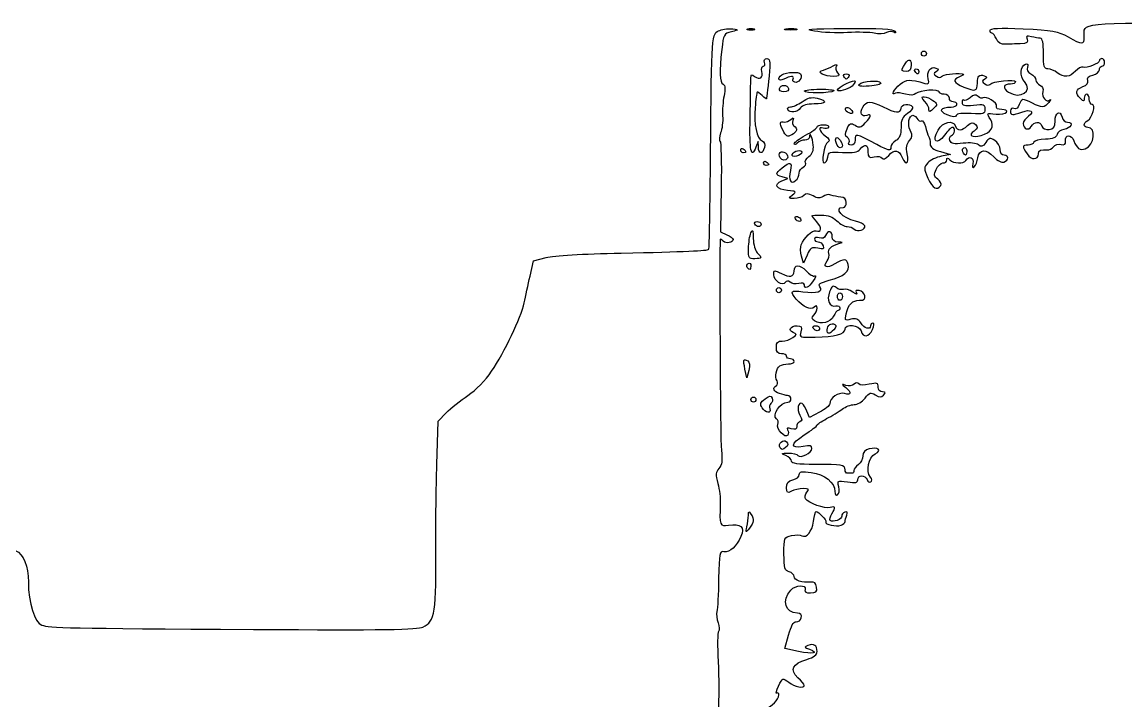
# Model space of a CAD drawing. Extents: x -171 to 832, y -60 to 309.
# Drawn here: x 117.94 to 154.92, y 209.66 to 232.41 of the extents above; entities that cross this region are included whole.
import ezdxf

# ---------------------------------------------------------------- set-up
doc = ezdxf.new("R2010")
doc.units = 0
doc.layers.add('Mobo_Pics_Outline', color=7, linetype='CONTINUOUS')

msp = doc.modelspace()

# ---------------------------------------------------------------- linework, layer by layer
at = {"layer": 'Mobo_Pics_Outline', "color": 1}
for points in [[(142.250049, 232.174417)], [(143.529721, 232.178244)], [(146.490922, 232.0329)], [(148.067915, 231.350771)], [(147.468671, 230.919805)], [(144.745801, 230.665552)], [(145.467989, 230.58358)], [(147.854806, 230.754066)], [(143.315592, 230.178673)], [(143.826511, 230.390243)], [(144.146809, 230.093419)], [(145.256978, 230.130307)], [(145.97945, 230.315263)], [(143.592639, 229.475415)], [(145.595854, 229.390171)], [(148.323631, 229.471758)], [(142.32943, 229.198377)], [(143.422872, 228.792036)], [(146.576075, 228.300646)], [(142.015629, 228.116551)], [(143.336903, 227.855797)], [(143.74402, 227.969051)], [(149.481499, 228.014836)], [(142.78282, 227.690333)], [(142.484468, 225.639459)], [(143.848363, 225.809946)], [(142.277352, 224.817353)], [(142.232377, 224.18443)], [(143.209037, 223.423129)], [(144.146718, 223.603572)], [(145.254881, 223.21002)], [(144.445068, 222.144477)], [(144.913907, 222.096845)], [(142.356603, 219.757659)], [(142.729858, 219.481896)], [(143.334873, 218.141319)], [(142.221243, 215.495485)]]:
    msp.add_lwpolyline(points, close=True, dxfattribs=at)
for points in [[(142.606942, 228.218077), (142.601556, 228.409875), (142.524454, 228.218077)], [(145.219263, 228.336829), (145.219377, 228.336829)], [(148.707003, 228.064294), (149.047977, 227.968191), (148.740018, 227.910353)], [(143.393579, 227.084412), (143.592514, 227.16519), (143.400722, 227.222107)], [(141.361767, 226.877904), (141.336539, 225.378763), (141.54823, 225.282314)], [(134.956239, 223.891959), (135.068292, 224.403419), (135.49451, 224.513718)], [(144.237322, 224.599205), (144.115064, 224.322184), (144.050973, 224.561844)], [(142.283809, 220.73453), (142.216203, 220.482229), (142.157951, 220.772885)], [(144.656753, 219.330894), (144.314569, 219.156308), (144.235794, 219.36349)], [(131.833655, 217.58261), (131.87694, 219.030418), (132.151334, 219.314186)], [(145.744798, 217.285671), (145.595611, 217.285671)], [(143.952457, 211.314675), (143.48922, 211.410843), (143.615616, 211.86492)]]:
    msp.add_lwpolyline(points, dxfattribs=at)
for points in [[(153.523417, 231.897949), (153.523417, 232.406023), (153.205237, 232.37376), (158.215901, 232.37376)], [(141.004417, 227.983647), (141.039397, 232.061014), (141.036392, 232.021133), (141.315959, 232.127419)], [(141.315959, 232.127419), (141.437424, 232.173596), (141.634939, 232.196689), (141.754901, 232.178738)], [(141.705578, 232.080673), (141.450942, 232.018376), (141.43538, 231.990174), (141.380391, 231.491206)], [(141.754901, 232.178738), (141.966281, 232.147106), (141.964778, 232.144084), (141.705578, 232.080673)], [(142.356603, 232.131421), (142.23939, 232.131421), (142.191428, 232.150782), (142.250049, 232.174417)], [(142.250049, 232.174417), (142.308641, 232.198058), (142.404537, 232.198058), (142.463157, 232.174417)], [(142.463157, 232.174417), (142.521749, 232.150776), (142.473929, 232.131421), (142.356603, 232.131421)], [(143.677888, 232.139452), (143.490348, 232.140398), (143.423677, 232.157849), (143.529721, 232.178244)], [(143.529698, 232.178244), (143.635742, 232.198625), (143.789182, 232.19786), (143.870672, 232.176523)], [(143.870672, 232.176523), (143.952168, 232.155179), (143.865286, 232.138505), (143.677888, 232.139452)], [(144.487689, 232.101431), (144.100179, 232.169085), (144.287847, 232.185013), (145.569515, 232.19325)], [(145.595854, 232.053845), (145.244225, 232.034995), (144.745551, 232.056411), (144.487689, 232.101431)], [(145.569515, 232.19325), (146.659326, 232.200252), (147.13825, 232.173975), (147.181, 232.104801)], [(146.490911, 232.032897), (146.350256, 232.063259), (145.947484, 232.072682), (145.595854, 232.053845)], [(146.897592, 232.051779), (146.814565, 232.011037), (146.631589, 232.002544), (146.490922, 232.0329)], [(147.14517, 232.066122), (147.09202, 232.098976), (146.98059, 232.092513), (146.897592, 232.051779)], [(147.181, 232.104801), (147.218275, 232.044466), (147.204527, 232.029501), (147.14517, 232.066122)], [(150.369409, 232.130911), (150.369409, 232.202407), (150.670624, 232.215631), (151.479672, 232.179648)], [(150.434436, 232.032796), (150.398663, 232.032796), (150.369409, 232.076948), (150.369409, 232.130911)], [(150.583623, 231.840998), (150.537334, 231.946487), (150.470209, 232.032796), (150.434436, 232.032796)], [(151.479672, 232.179648), (152.461216, 232.135994), (152.635411, 232.104853), (152.982173, 231.911045)], [(151.753357, 231.916374), (151.599776, 231.957525), (151.571146, 231.939845), (151.613297, 231.829966)], [(152.052979, 231.86348), (151.994387, 231.864119), (151.859543, 231.887914), (151.753357, 231.916374)], [(152.982173, 231.911045), (153.466534, 231.640331), (153.523417, 231.638953), (153.523417, 231.897949)], [(150.880876, 231.660372), (150.735146, 231.652718), (150.641178, 231.709836), (150.583623, 231.840998)], [(151.380147, 231.681688), (151.22274, 231.676104), (150.998085, 231.666523), (150.880876, 231.660372)], [(151.613297, 231.829966), (151.655306, 231.720514), (151.606777, 231.689722), (151.380147, 231.681688)], [(152.159533, 231.350855), (152.159533, 231.702574), (152.126254, 231.862679), (152.052979, 231.86348)], [(141.380391, 231.491206), (141.29674, 230.732283), (141.309638, 230.395388), (141.425008, 230.324077)], [(142.813644, 231.05242), (142.78371, 231.130392), (142.813644, 231.180285), (142.890066, 231.180285)], [(142.890066, 231.180285), (142.988031, 231.180285), (143.007591, 231.091467), (142.979301, 230.775378)], [(147.468671, 230.919805), (147.610998, 231.185732), (147.726935, 231.209257), (147.726935, 230.972206)], [(148.067915, 231.350771), (148.067915, 231.397656), (148.106268, 231.436015), (148.153153, 231.436015)], [(148.153153, 231.265528), (148.106268, 231.265528), (148.067915, 231.303886), (148.067915, 231.350771)], [(148.153153, 231.436015), (148.200038, 231.436015), (148.238391, 231.397656), (148.238391, 231.350771)], [(148.238391, 231.350771), (148.238391, 231.303886), (148.200038, 231.265528), (148.153153, 231.265528)], [(152.308721, 230.836683), (152.183514, 230.838958), (152.159533, 230.921612), (152.159533, 231.350855)], [(154.120147, 231.180367), (154.073262, 231.180367), (154.034597, 231.151598), (154.034229, 231.116434)], [(154.205385, 231.052501), (154.205385, 231.122826), (154.167032, 231.180367), (154.120147, 231.180367)], [(142.722255, 230.754152), (142.697877, 230.847874), (142.71942, 230.924554), (142.770189, 230.924554)], [(142.770189, 230.924554), (142.821071, 230.924554), (142.84063, 230.982095), (142.813644, 231.05242)], [(144.745807, 230.665543), (144.640896, 230.731882), (144.647898, 230.753658), (144.78844, 230.798326)], [(144.78844, 230.798326), (144.880906, 230.827713), (145.027684, 230.890149), (145.114631, 230.937071)], [(145.114631, 230.937071), (145.227733, 230.998095), (145.255966, 230.995261), (145.213843, 230.927121)], [(145.213843, 230.927121), (145.181472, 230.874723), (145.201371, 230.775992), (145.257979, 230.70772)], [(147.553455, 230.754066), (147.408038, 230.754066), (147.394318, 230.780882), (147.468671, 230.919805)], [(147.726935, 230.972206), (147.726935, 230.809639), (147.682743, 230.754066), (147.553455, 230.754066)], [(147.854806, 230.754066), (147.825836, 230.800951), (147.842617, 230.83931), (147.892394, 230.83931)], [(147.892394, 230.83931), (147.942028, 230.83931), (147.982677, 230.800951), (147.982677, 230.754066)], [(148.297011, 230.505557), (148.235329, 230.741374), (148.370825, 230.933836), (148.550088, 230.865053)], [(148.550088, 230.865053), (148.654828, 230.824857), (148.657635, 230.801939), (148.565112, 230.742253)], [(151.523697, 230.409315), (151.35804, 230.592377), (151.376437, 230.934593), (151.555105, 230.993518)], [(151.555105, 230.993518), (151.637281, 231.020617), (151.658484, 230.989464), (151.622229, 230.89494)], [(151.622229, 230.89494), (151.588497, 230.807055), (151.630166, 230.724144), (151.736494, 230.667202)], [(152.623363, 230.708818), (152.532343, 230.777651), (152.390752, 230.835192), (152.308721, 230.836683)], [(153.490493, 230.890093), (153.432354, 230.912402), (153.31415, 230.852577), (153.227806, 230.757157)], [(154.034229, 231.116434), (154.033206, 231.019645), (153.610951, 230.843869), (153.490493, 230.890093)], [(153.814062, 230.631956), (153.935527, 230.662443), (154.034909, 230.74077), (154.034909, 230.806012)], [(154.034909, 230.806012), (154.034909, 230.871254), (154.073262, 230.924636), (154.120147, 230.924636)], [(154.120147, 230.924636), (154.167032, 230.924636), (154.205385, 230.982177), (154.205385, 231.052501)], [(142.329402, 229.198374), (142.34074, 229.843027), (142.351228, 230.442297), (142.353213, 230.530085)], [(142.353213, 230.530085), (142.35594, 230.660073), (142.379575, 230.670576), (142.480743, 230.586679)], [(142.480743, 230.586679), (142.645606, 230.449856), (142.777857, 230.541562), (142.722255, 230.754152)], [(142.979301, 230.775378), (142.936186, 230.293939), (142.890406, 229.869688), (142.877395, 229.831611)], [(143.459164, 230.495326), (143.28112, 230.400043), (143.219268, 230.527145), (143.391784, 230.63377)], [(143.391784, 230.63377), (143.553217, 230.733553), (143.965199, 230.755609), (144.019721, 230.667389)], [(143.767619, 230.505616), (143.83222, 230.610132), (143.663134, 230.604497), (143.459164, 230.495326)], [(143.826523, 230.390252), (143.767619, 230.410831), (143.741115, 230.462736), (143.767619, 230.505616)], [(144.019721, 230.667389), (144.093393, 230.548195), (143.952568, 230.34621), (143.826511, 230.390243)], [(145.116133, 230.584895), (144.981459, 230.585611), (144.814813, 230.621909), (144.745801, 230.665552)], [(145.257979, 230.70772), (145.344124, 230.603909), (145.320908, 230.583803), (145.116133, 230.584895)], [(145.256978, 230.130306), (145.25979, 230.2243), (145.851585, 230.514333), (145.851585, 230.421725)], [(145.467989, 230.58358), (145.439019, 230.630465), (145.477344, 230.668824), (145.553227, 230.668824)], [(145.553227, 230.498337), (145.535369, 230.498337), (145.496959, 230.536695), (145.467989, 230.58358)], [(145.553227, 230.668824), (145.629082, 230.668824), (145.667435, 230.630465), (145.638465, 230.58358)], [(145.638465, 230.58358), (145.609495, 230.536695), (145.571142, 230.498337), (145.553227, 230.498337)], [(145.851585, 230.421725), (145.851585, 230.381575), (145.803623, 230.310361), (145.745031, 230.263476)], [(145.97945, 230.315263), (146.098902, 230.431421), (146.652454, 230.473598), (146.70402, 230.370471)], [(147.353564, 230.320757), (147.570018, 230.491029), (147.66997, 230.494881), (148.186885, 230.352894)], [(147.94509, 230.668823), (147.924397, 230.668823), (147.883776, 230.707181), (147.854806, 230.754066)], [(147.982677, 230.754066), (147.982677, 230.707181), (147.965669, 230.668823), (147.94509, 230.668823)], [(148.186885, 230.352894), (148.320794, 230.316114), (148.339701, 230.342321), (148.297011, 230.505557)], [(148.565112, 230.742253), (148.471824, 230.682045), (148.47395, 230.654376), (148.577017, 230.588128)], [(148.577017, 230.588128), (148.646098, 230.543717), (148.722831, 230.539873), (148.747493, 230.579595)], [(148.747493, 230.579595), (148.791118, 230.649775), (149.173336, 230.701683), (149.431691, 230.672515)], [(149.36777, 230.580987), (149.0976, 230.472395), (149.127931, 230.388906), (149.495641, 230.229018)], [(149.431691, 230.672515), (149.512706, 230.663359), (149.489291, 230.629834), (149.36777, 230.580987)], [(149.943169, 230.36136), (149.943169, 230.601582), (150.007799, 230.671452), (150.171755, 230.608529)], [(150.184794, 230.486537), (150.091506, 230.42633), (150.093632, 230.398661), (150.1967, 230.332412)], [(150.171755, 230.608529), (150.275106, 230.56887), (150.277487, 230.546408), (150.184794, 230.486537)], [(150.367175, 230.319316), (150.436596, 230.423951), (151.221861, 230.508682), (151.221861, 230.411538)], [(151.736494, 230.667202), (151.828534, 230.617953), (151.903794, 230.525575), (151.903794, 230.461914)], [(151.903794, 230.461914), (151.903794, 230.398254), (151.965703, 230.322418), (152.041331, 230.293392)], [(153.227806, 230.757157), (153.042165, 230.552036), (152.850878, 230.536738), (152.623363, 230.708818)], [(153.479205, 230.242068), (153.616657, 230.294327), (153.673605, 230.366937), (153.641942, 230.449499)], [(153.641942, 230.449499), (153.60889, 230.535646), (153.664336, 230.594363), (153.814062, 230.631956)], [(141.425008, 230.324077), (141.495704, 230.280381), (141.505512, 230.161153), (141.457238, 229.932269)], [(142.565443, 230.053635), (142.550702, 230.039008), (142.520003, 229.807398), (142.496986, 229.538954)], [(142.73005, 229.942225), (142.654139, 230.018131), (142.580069, 230.068267), (142.565443, 230.053635)], [(143.464779, 230.072119), (143.354908, 230.072119), (143.294474, 230.115288), (143.315592, 230.178673)], [(143.315592, 230.178673), (143.335151, 230.237277), (143.402247, 230.285228), (143.464779, 230.285228)], [(143.464779, 230.285228), (143.527283, 230.285228), (143.594408, 230.237277), (143.613967, 230.178673)], [(143.613967, 230.178673), (143.635226, 230.115288), (143.57465, 230.072119), (143.464779, 230.072119)], [(144.146809, 230.09343), (144.146758, 230.128594), (144.383275, 230.157363), (144.672386, 230.157363)], [(145.139043, 230.098351), (145.058624, 230.017938), (144.146928, 230.013416), (144.146809, 230.093419)], [(144.672386, 230.157363), (144.961498, 230.157363), (145.171494, 230.130802), (145.139043, 230.098351)], [(145.745031, 230.263476), (145.591053, 230.140293), (145.254512, 230.048462), (145.256978, 230.130307)], [(146.320424, 230.258803), (146.043196, 230.241625), (145.923999, 230.261349), (145.97945, 230.315263)], [(146.70402, 230.370471), (146.728964, 230.320862), (146.568467, 230.274181), (146.320424, 230.258803)], [(147.203271, 230.022048), (147.026418, 229.91275), (147.151879, 230.162128), (147.353564, 230.320757)], [(148.664548, 230.063289), (148.664548, 230.169617), (148.00189, 230.125546), (147.887989, 230.011645)], [(148.835024, 229.986918), (148.741254, 229.986918), (148.664548, 230.021285), (148.664548, 230.063289)], [(149.495641, 230.229018), (149.864088, 230.068804), (149.943169, 230.09219), (149.943169, 230.36136)], [(150.1967, 230.332412), (150.26578, 230.288002), (150.342514, 230.282103), (150.367175, 230.319316)], [(151.056403, 230.327925), (150.807379, 230.327925), (150.772867, 230.191125), (150.988173, 230.057568)], [(150.988173, 230.057568), (151.389958, 229.808334), (151.814957, 230.087479), (151.523697, 230.409315)], [(151.221861, 230.411538), (151.221861, 230.365552), (151.147395, 230.327925), (151.056403, 230.327925)], [(152.041331, 230.293392), (152.127476, 230.260334), (152.162626, 230.178466), (152.135385, 230.074296)], [(152.135385, 230.074296), (152.087649, 229.891827), (152.258805, 229.695187), (152.377662, 229.795897)], [(153.395583, 229.846914), (153.212012, 230.030485), (153.237325, 230.150107), (153.479205, 230.242068)], [(141.457238, 229.932269), (141.419083, 229.75132), (141.397512, 229.449719), (141.409276, 229.262044)], [(142.877395, 229.831611), (142.872293, 229.816531), (142.805934, 229.866319), (142.73005, 229.942225)], [(143.680989, 229.560658), (143.758573, 229.560658), (143.933924, 229.640323), (144.070654, 229.73769)], [(144.070654, 229.73769), (144.252609, 229.867254), (144.387564, 229.899722), (144.573968, 229.858784)], [(144.573968, 229.858784), (144.946814, 229.776894), (144.884679, 229.655817), (144.472742, 229.661501)], [(146.106278, 229.558896), (146.222101, 229.77531), (146.367689, 229.775684), (146.789172, 229.560658)], [(147.535625, 229.992879), (147.393043, 230.033772), (147.243481, 230.046896), (147.203271, 230.022048)], [(147.385877, 229.518036), (147.385877, 229.65834), (147.686505, 229.694901), (147.767153, 229.564403)], [(147.887989, 230.011645), (147.827044, 229.950708), (147.705267, 229.94422), (147.535625, 229.992879)], [(148.182565, 229.745755), (148.065409, 229.875193), (148.06266, 229.901644), (148.166408, 229.901644)], [(148.166408, 229.901644), (148.235034, 229.901644), (148.365655, 229.846447), (148.456661, 229.778988)], [(148.323645, 229.471758), (148.323645, 229.536717), (148.260178, 229.660015), (148.182565, 229.745755)], [(148.456661, 229.778988), (148.614296, 229.662136), (148.615061, 229.649173), (148.472819, 229.504992)], [(149.0055, 229.859053), (149.0055, 229.930089), (148.929729, 229.986918), (148.835024, 229.986918)], [(149.13337, 229.731188), (149.063043, 229.731188), (149.0055, 229.788728), (149.0055, 229.859053)], [(149.261241, 229.645944), (149.261241, 229.692829), (149.203698, 229.731188), (149.13337, 229.731188)], [(149.488739, 229.787841), (149.457387, 229.819198), (149.431734, 229.785636), (149.431734, 229.713256)], [(149.431734, 229.713256), (149.431734, 229.607708), (149.507674, 229.590212), (149.815329, 229.624891)], [(149.70026, 229.870641), (149.615277, 229.793743), (149.520118, 229.756481), (149.488739, 229.787841)], [(149.970742, 229.91419), (149.882669, 229.987289), (149.817557, 229.97681), (149.70026, 229.870641)], [(150.131806, 229.862996), (150.107145, 229.838193), (150.03455, 229.861244), (149.970742, 229.91419)], [(150.588473, 229.588152), (150.6319, 229.701288), (150.218748, 229.949937), (150.131806, 229.862996)], [(151.787511, 229.689136), (151.467131, 229.856224), (151.41458, 229.850331), (151.347764, 229.639824)], [(152.33809, 229.709914), (152.198909, 229.528091), (152.103212, 229.524477), (151.787511, 229.689136)], [(152.377662, 229.795897), (152.418679, 229.830653), (152.400906, 229.791957), (152.33809, 229.709914)], [(153.523454, 229.853008), (153.523454, 229.733939), (153.509281, 229.733261), (153.395583, 229.846914)], [(153.608692, 229.986962), (153.561807, 229.986962), (153.523454, 229.926683), (153.523454, 229.853008)], [(153.69393, 229.816475), (153.69393, 229.910242), (153.655577, 229.986962), (153.608692, 229.986962)], [(153.788409, 229.645988), (153.736449, 229.645988), (153.69393, 229.722708), (153.69393, 229.816475)], [(142.496986, 229.538954), (142.449874, 228.989586), (142.556088, 228.492313), (142.735238, 228.423567)], [(143.592633, 229.475415), (143.563663, 229.5223), (143.603405, 229.560658), (143.680989, 229.560658)], [(144.015812, 229.528292), (143.902879, 229.373852), (143.673151, 229.345146), (143.592639, 229.475415)], [(144.472742, 229.661501), (144.238544, 229.664732), (144.082267, 229.619171), (144.015812, 229.528292)], [(145.595854, 229.390171), (145.528248, 229.431957), (145.501234, 229.494444), (145.535817, 229.529029)], [(145.535817, 229.529029), (145.570399, 229.563615), (145.643448, 229.547171), (145.698157, 229.492462)], [(145.698157, 229.492462), (145.826963, 229.363667), (145.755077, 229.291781), (145.595854, 229.390171)], [(146.237805, 229.275149), (146.063503, 229.208262), (145.996265, 229.353328), (146.106278, 229.558896)], [(146.189843, 229.026757), (146.393768, 229.245654), (146.412391, 229.34215), (146.237805, 229.275149)], [(146.789172, 229.560658), (147.187182, 229.35761), (147.385877, 229.343416), (147.385877, 229.518036)], [(147.601695, 229.341489), (147.432183, 229.230427), (147.385865, 229.129148), (147.385865, 228.869627)], [(147.767153, 229.564403), (147.794933, 229.519578), (147.72041, 229.419269), (147.601695, 229.341489)], [(148.472819, 229.504992), (148.361672, 229.392244), (148.323631, 229.383771), (148.323631, 229.471758)], [(148.930211, 229.300852), (148.631919, 229.424411), (148.70327, 229.556902), (149.069449, 229.559397)], [(149.069449, 229.559397), (149.174926, 229.560115), (149.261241, 229.599062), (149.261241, 229.645944)], [(149.734227, 229.340174), (149.446395, 229.360158), (149.257709, 229.336971), (149.238462, 229.279252)], [(150.198925, 229.488012), (150.198925, 229.322766), (150.160544, 229.31056), (149.734227, 229.340174)], [(149.815329, 229.624891), (150.162576, 229.664032), (150.198925, 229.651055), (150.198925, 229.488012)], [(150.390096, 229.133044), (150.246918, 229.362327), (150.245189, 229.360541), (150.572449, 229.322335)], [(150.760706, 229.475469), (150.617103, 229.475469), (150.559673, 229.513053), (150.588473, 229.588152)], [(150.572449, 229.322335), (150.730991, 229.303825), (150.886709, 229.330698), (150.918454, 229.382076)], [(150.918454, 229.382076), (150.954454, 229.440364), (150.89521, 229.475469), (150.760706, 229.475469)], [(151.171534, 229.509283), (151.101746, 229.536071), (151.051374, 229.502905), (151.051374, 229.430205)], [(151.051374, 229.430205), (151.051374, 229.282653), (151.130659, 229.274558), (151.436571, 229.390869)], [(151.347764, 229.639824), (151.31406, 229.533619), (151.24379, 229.48156), (151.171534, 229.509283)], [(151.436571, 229.390869), (151.733007, 229.503571), (151.880638, 229.407168), (151.654329, 229.24866)], [(152.546409, 229.085889), (152.550377, 229.378888), (152.714134, 229.475237), (152.78004, 229.22325)], [(153.644522, 229.108981), (153.799067, 229.195996), (153.919653, 229.645988), (153.788409, 229.645988)], [(141.409276, 229.262044), (141.421181, 229.074368), (141.391134, 228.8168), (141.342803, 228.689668)], [(142.524454, 228.218077), (142.36098, 227.811366), (142.309757, 228.068819), (142.32943, 229.198377)], [(143.422886, 228.792036), (143.298842, 229.031895), (143.314376, 229.088731), (143.495056, 229.056301)], [(143.495056, 229.056301), (143.535166, 229.049101), (143.622332, 229.088347), (143.688804, 229.143506)], [(143.688804, 229.143506), (143.785494, 229.223749), (143.799582, 229.21755), (143.759245, 229.112498)], [(143.759245, 229.112498), (143.731466, 229.040283), (143.749891, 228.955875), (143.799922, 228.924924)], [(144.572786, 228.890618), (144.572786, 228.930986), (144.670949, 228.964016), (144.790911, 228.964016)], [(144.790911, 228.964016), (144.910902, 228.964016), (144.986389, 228.927332), (144.958666, 228.882494)], [(145.578127, 228.831433), (145.666312, 229.024977), (145.699449, 229.039122), (145.847701, 228.946528)], [(145.847701, 228.946528), (145.991418, 228.856772), (146.042668, 228.868791), (146.189843, 229.026757)], [(147.723758, 228.710226), (147.613689, 228.88429), (147.621654, 229.197402), (147.737931, 229.269299)], [(147.737931, 229.269299), (147.790996, 229.30209), (147.870082, 229.265189), (147.913651, 229.187293)], [(147.913651, 229.187293), (147.957248, 229.109399), (148.027802, 229.067223), (148.070407, 229.093568)], [(148.070407, 229.093568), (148.11304, 229.119902), (148.173531, 229.034412), (148.204826, 228.903564)], [(148.630944, 228.785843), (148.798414, 229.069337), (149.120929, 229.145253), (149.20683, 228.921396)], [(149.238462, 229.279252), (149.216919, 229.214409), (149.123064, 229.220986), (148.930211, 229.300852)], [(149.618837, 228.936419), (149.744582, 229.050222), (149.798015, 229.057731), (149.881269, 228.973304)], [(149.881269, 228.973304), (149.963984, 228.88943), (149.953581, 228.843488), (149.831549, 228.753344)], [(150.071842, 228.609738), (150.397948, 228.696954), (150.528438, 228.911521), (150.390096, 229.133044)], [(151.654329, 229.24866), (151.557129, 229.180572), (151.477588, 229.071761), (151.477588, 229.006862)], [(151.477588, 229.006862), (151.477588, 228.821252), (151.662294, 228.754907), (151.748779, 228.909452)], [(151.748779, 228.909452), (151.847991, 229.086757), (152.040438, 229.089971), (152.107407, 228.915433)], [(152.35096, 228.808879), (152.499467, 228.829969), (152.543886, 228.892904), (152.546409, 229.085889)], [(152.78004, 229.22325), (152.804985, 229.127564), (152.889854, 229.049277), (152.968487, 229.049277)], [(152.968487, 229.049277), (153.179271, 229.049277), (153.073908, 228.840945), (152.846257, 228.807635)], [(153.645545, 228.878796), (153.488421, 228.878796), (153.487797, 229.020744), (153.644522, 229.108981)], [(141.342803, 228.689668), (141.294472, 228.562537), (141.28458, 228.440188), (141.320976, 228.417783)], [(143.723415, 228.624548), (143.581003, 228.548335), (143.535875, 228.573482), (143.422872, 228.792036)], [(143.799922, 228.924924), (143.938565, 228.839235), (143.909226, 228.723984), (143.723415, 228.624548)], [(143.805594, 228.329099), (143.805594, 228.37372), (143.978224, 228.5018), (144.18919, 228.613724)], [(144.18919, 228.613724), (144.400173, 228.725647), (144.572786, 228.85025), (144.572786, 228.890618)], [(144.447642, 228.281815), (144.428083, 228.529602), (144.317078, 228.759453), (144.317078, 228.552016)], [(144.783145, 228.848991), (144.588886, 228.923534), (144.635743, 228.744688), (144.849815, 228.594571)], [(144.958666, 228.882494), (144.930886, 228.837658), (144.85197, 228.822581), (144.783145, 228.848991)], [(144.849815, 228.594571), (144.9831, 228.501101), (145.011475, 228.439354), (144.942877, 228.39218)], [(145.219377, 228.336829), (145.148, 228.522801), (145.242621, 228.609241), (145.343449, 228.450025)], [(145.590316, 228.54116), (145.500911, 228.596419), (145.498416, 228.656256), (145.578127, 228.831433)], [(146.576154, 228.300646), (145.857756, 228.683215), (145.851585, 228.68451), (145.851585, 228.452493)], [(147.385865, 228.869627), (147.385865, 228.6315), (147.338243, 228.509434), (147.21539, 228.432709)], [(147.669701, 228.436595), (147.760892, 228.53735), (147.77807, 228.624339), (147.723758, 228.710226)], [(148.204826, 228.903564), (148.23612, 228.772717), (148.28377, 228.627345), (148.3107, 228.580517)], [(148.3107, 228.580517), (148.337629, 228.533689), (148.3611, 228.420005), (148.362857, 228.327888)], [(148.842351, 228.61471), (148.582896, 228.263777), (148.406774, 228.406349), (148.630944, 228.785843)], [(149.106796, 228.878774), (149.068726, 228.878774), (148.949728, 228.759946), (148.842351, 228.61471)], [(149.026377, 228.435883), (148.99803, 228.509757), (149.02014, 228.585286), (149.075416, 228.603726)], [(149.075416, 228.603726), (149.187895, 228.641219), (149.214994, 228.878774), (149.106796, 228.878774)], [(149.20683, 228.921396), (149.271148, 228.753812), (149.42317, 228.759362), (149.618837, 228.936419)], [(149.831549, 228.753344), (149.631593, 228.605667), (149.763008, 228.527139), (150.071842, 228.609738)], [(152.107407, 228.915433), (152.13822, 228.835151), (152.235675, 228.792509), (152.35096, 228.808879)], [(152.613731, 228.63558), (152.586802, 228.532204), (152.477158, 228.48946), (152.222173, 228.482776)], [(152.846257, 228.807635), (152.739023, 228.791931), (152.634368, 228.714517), (152.613731, 228.63558)], [(152.897244, 228.414281), (152.876268, 228.649764), (153.088157, 228.658013), (153.176683, 228.425166)], [(153.560733, 228.163979), (153.868708, 228.282159), (153.939504, 228.878796), (153.645545, 228.878796)], [(141.320976, 228.417783), (141.357231, 228.39539), (141.375572, 227.702433), (141.361767, 226.877904)], [(142.808882, 228.201977), (142.747483, 227.967169), (142.613688, 227.97783), (142.606942, 228.218077)], [(142.735238, 228.423567), (142.80789, 228.395674), (142.836803, 228.308741), (142.808882, 228.201977)], [(143.907897, 228.350274), (143.851629, 228.294012), (143.805594, 228.284491), (143.805594, 228.329099)], [(144.163638, 228.452565), (144.079251, 228.452565), (143.964164, 228.406533), (143.907897, 228.350274)], [(144.317078, 228.552016), (144.317078, 228.497319), (144.248026, 228.452565), (144.163638, 228.452565)], [(144.298086, 227.90328), (144.4151, 227.985238), (144.461701, 228.103185), (144.447642, 228.281815)], [(144.942877, 228.39218), (144.809393, 228.300405), (144.696461, 227.68536), (144.813078, 227.68536)], [(145.349118, 228.196763), (145.307251, 228.196763), (145.2488, 228.259794), (145.219263, 228.336829)], [(145.343449, 228.450025), (145.444249, 228.290632), (145.446403, 228.196763), (145.349118, 228.196763)], [(145.644372, 228.376779), (145.676574, 228.428906), (145.652309, 228.502876), (145.590316, 228.54116)], [(145.718697, 228.282006), (145.642898, 228.282006), (145.61098, 228.322723), (145.644372, 228.376779)], [(145.851585, 228.452493), (145.851585, 228.35491), (145.79475, 228.282006), (145.718697, 228.282006)], [(146.016057, 228.14717), (146.180098, 228.344827), (146.277609, 228.31222), (146.277609, 228.059715)], [(147.044914, 228.218877), (147.044914, 228.075093), (146.977563, 228.086837), (146.576075, 228.300646)], [(147.21539, 228.432709), (147.12162, 228.374151), (147.044914, 228.277926), (147.044914, 228.218877)], [(147.592627, 227.98712), (147.551922, 228.204061), (147.573635, 228.330401), (147.669701, 228.436595)], [(148.362857, 228.327888), (148.365159, 228.206404), (148.459689, 228.134001), (148.707003, 228.064294)], [(149.467246, 228.34545), (149.163616, 228.311227), (149.066578, 228.331135), (149.026377, 228.435883)], [(149.465908, 228.174021), (149.542189, 228.25031), (149.625386, 228.138109), (149.58417, 228.014493)], [(149.977437, 228.289018), (149.90402, 228.349951), (149.703724, 228.372107), (149.467246, 228.34545)], [(150.224958, 228.369527), (150.124385, 228.225958), (150.073418, 228.20937), (149.977437, 228.289018)], [(150.53099, 228.43833), (150.37378, 228.536513), (150.335966, 228.528012), (150.224958, 228.369527)], [(150.710366, 228.133703), (150.710366, 228.239634), (150.629635, 228.376717), (150.53099, 228.43833)], [(151.64098, 228.282086), (151.44281, 228.282086), (151.43955, 228.248889), (151.611897, 227.985879)], [(151.836259, 228.377789), (151.818684, 228.325152), (151.730838, 228.282086), (151.64098, 228.282086)], [(152.222173, 228.482776), (152.027461, 228.477673), (151.853803, 228.430426), (151.836259, 228.377789)], [(152.297348, 228.120572), (152.349704, 228.114393), (152.437436, 228.163432), (152.492287, 228.229539)], [(152.492287, 228.229539), (152.547137, 228.295643), (152.663669, 228.330997), (152.751203, 228.308101)], [(152.751203, 228.308101), (152.864164, 228.278561), (152.90657, 228.309393), (152.897244, 228.414281)], [(153.176683, 228.425166), (153.275244, 228.165955), (153.380069, 228.094654), (153.560733, 228.163979)], [(140.945542, 224.797242), (140.963117, 224.815072), (140.989535, 226.248942), (141.004417, 227.983647)], [(142.015629, 228.116551), (142.015629, 228.166203), (142.053982, 228.183117), (142.100867, 228.154142)], [(142.100867, 228.026277), (142.053982, 228.026277), (142.015629, 228.0669), (142.015629, 228.116551)], [(142.100867, 228.154142), (142.147752, 228.125166), (142.186105, 228.084543), (142.186105, 228.063867)], [(142.186105, 228.063867), (142.186105, 228.043202), (142.147752, 228.026277), (142.100867, 228.026277)], [(143.336903, 227.855788), (143.245117, 228.004315), (143.38118, 228.13103), (143.51404, 228.020756)], [(143.586663, 227.846131), (143.524471, 227.745515), (143.402128, 227.750249), (143.336903, 227.855797)], [(143.51404, 228.020756), (143.57969, 227.966283), (143.612374, 227.887701), (143.586663, 227.846131)], [(143.886121, 227.915059), (143.774578, 227.885888), (143.722874, 227.905535), (143.74402, 227.969051)], [(143.744009, 227.969051), (143.784828, 228.09166), (144.061472, 228.155636), (144.061472, 228.042468)], [(144.061472, 228.042468), (144.061472, 227.997615), (143.982556, 227.940282), (143.886121, 227.915059)], [(144.18538, 227.691566), (144.153887, 227.742527), (144.204656, 227.8378), (144.298086, 227.90328)], [(144.813078, 227.68536), (144.861919, 227.68536), (144.914134, 227.77167), (144.9291, 227.877158)], [(144.9291, 227.877158), (144.954329, 228.053862), (144.993645, 228.066725), (145.43022, 228.040615)], [(145.43022, 228.040615), (145.78416, 228.01944), (145.932432, 228.046426), (146.016057, 228.14717)], [(146.277609, 228.059715), (146.277609, 227.866596), (146.304822, 227.844225), (146.485502, 227.88954)], [(146.485502, 227.88954), (146.599852, 227.918238), (146.718964, 227.90034), (146.75023, 227.849742)], [(146.75023, 227.849742), (146.786627, 227.790849), (146.867896, 227.823039), (146.976151, 227.939248)], [(146.976151, 227.939248), (147.173811, 228.151422), (147.31016, 228.130989), (147.427311, 227.871642)], [(147.427311, 227.871642), (147.557619, 227.583207), (147.655556, 227.65164), (147.592627, 227.98712)], [(148.740018, 227.910353), (148.570648, 227.878543), (148.365439, 227.778899), (148.284017, 227.688928)], [(148.920208, 227.787648), (148.920208, 227.867208), (148.942885, 227.867208), (149.02251, 227.787648)], [(149.481499, 228.014836), (149.44479, 228.07425), (149.43776, 228.145884), (149.465908, 228.174021)], [(149.58417, 228.014493), (149.555285, 227.927872), (149.535215, 227.927937), (149.481499, 228.014836)], [(149.559545, 227.770611), (149.665221, 227.941589), (149.843245, 227.861263), (149.7957, 227.664057)], [(149.839098, 227.557503), (149.888392, 227.604388), (149.94157, 227.738254), (149.957246, 227.854984)], [(149.957246, 227.854984), (149.996874, 228.149872), (150.2402, 228.167779), (150.493504, 227.894453)], [(150.493504, 227.894453), (150.620865, 227.757033), (150.757863, 227.685364), (150.835935, 227.715324)], [(150.838237, 227.9411), (150.762325, 227.9411), (150.710366, 228.019331), (150.710366, 228.133703)], [(150.835935, 227.715324), (151.003406, 227.779588), (151.005022, 227.9411), (150.838237, 227.9411)], [(151.611897, 227.985879), (151.750851, 227.773805), (151.989058, 227.77821), (151.989058, 227.992852)], [(151.989058, 227.992852), (151.989058, 228.105591), (152.085521, 228.145554), (152.297348, 228.120572)], [(142.78282, 227.690333), (142.78282, 227.739985), (142.821173, 227.756899), (142.868058, 227.727923)], [(142.868058, 227.600058), (142.821173, 227.600058), (142.78282, 227.640681), (142.78282, 227.690333)], [(142.868058, 227.727923), (142.914943, 227.698948), (142.953296, 227.658324), (142.953296, 227.637648)], [(142.953296, 227.637648), (142.953296, 227.616984), (142.914943, 227.600058), (142.868058, 227.600058)], [(143.400722, 227.222107), (143.162158, 227.292902), (143.162158, 227.320656), (143.400722, 227.519681)], [(143.400722, 227.519681), (143.671742, 227.745784), (143.742291, 227.723421), (143.678234, 227.431708)], [(143.976127, 227.345702), (143.976127, 227.428712), (144.036108, 227.519645), (144.109383, 227.54777)], [(144.109383, 227.54777), (144.182687, 227.57589), (144.216873, 227.640608), (144.18538, 227.691566)], [(148.284017, 227.688928), (148.14339, 227.533546), (148.143617, 227.507975), (148.288836, 227.179134)], [(148.620557, 227.142774), (148.490192, 227.2381), (148.48098, 227.290632), (148.563071, 227.470816)], [(148.563071, 227.470816), (148.616844, 227.588814), (148.719175, 227.685357), (148.790523, 227.685357)], [(148.790523, 227.685357), (148.861871, 227.685357), (148.920208, 227.731388), (148.920208, 227.787648)], [(149.02251, 227.787648), (149.146583, 227.663567), (149.48672, 227.652769), (149.559545, 227.770611)], [(149.7957, 227.664057), (149.763781, 227.531688), (149.777274, 227.498672), (149.839098, 227.557503)], [(143.678234, 227.431708), (143.607878, 227.111346), (143.689289, 226.956797), (143.855853, 227.094953)], [(143.855853, 227.094953), (143.922013, 227.149854), (143.976127, 227.26269), (143.976127, 227.345702)], [(148.288836, 227.179134), (148.440574, 226.835201), (148.598906, 226.743076), (148.715121, 226.931103)], [(148.715121, 226.931103), (148.748485, 226.985094), (148.70605, 227.080349), (148.620557, 227.142774)], [(143.586334, 226.76334), (143.2113, 226.794784), (143.107226, 226.968134), (143.393579, 227.084412)], [(143.750234, 226.616873), (143.895368, 226.726829), (143.882271, 226.738525), (143.586334, 226.76334)], [(143.809875, 226.494663), (143.605128, 226.497221), (143.60167, 226.504301), (143.750234, 226.616873)], [(144.127817, 226.592521), (144.072513, 226.537209), (143.92942, 226.493172), (143.809875, 226.494663)], [(144.440311, 226.57968), (144.277489, 226.666814), (144.205092, 226.669793), (144.127817, 226.592521)], [(144.772206, 226.565819), (144.680165, 226.489433), (144.602892, 226.492659), (144.440311, 226.57968)], [(145.038351, 226.609291), (144.95796, 226.64014), (144.838196, 226.620573), (144.772206, 226.565819)], [(145.368822, 226.543887), (145.267455, 226.549018), (145.11875, 226.578441), (145.038351, 226.609291)], [(145.553131, 226.364088), (145.553131, 226.479132), (145.493206, 226.537603), (145.368822, 226.543887)], [(145.453663, 226.193601), (145.508372, 226.193601), (145.553131, 226.270321), (145.553131, 226.364088)], [(145.862915, 225.733831), (145.433648, 225.821625), (145.102544, 226.193601), (145.453663, 226.193601)], [(142.484468, 225.639459), (142.455498, 225.686344), (142.491555, 225.724703), (142.564689, 225.724703)], [(142.617356, 225.554216), (142.573249, 225.554216), (142.513438, 225.592574), (142.484468, 225.639459)], [(142.564689, 225.724703), (142.637766, 225.724703), (142.697577, 225.686344), (142.697577, 225.639459)], [(142.697577, 225.639459), (142.697577, 225.592574), (142.661492, 225.554216), (142.617356, 225.554216)], [(143.848363, 225.809946), (143.819393, 225.856831), (143.833907, 225.895189), (143.880934, 225.895189)], [(143.986297, 225.724702), (143.939412, 225.724702), (143.877362, 225.763061), (143.848363, 225.809946)], [(143.880934, 225.895189), (143.927819, 225.895189), (143.989869, 225.856831), (144.018867, 225.809946)], [(144.018867, 225.809946), (144.047837, 225.763061), (144.033324, 225.724702), (143.986297, 225.724702)], [(144.569869, 225.708283), (144.477714, 225.807192), (144.402369, 225.899309), (144.402426, 225.912989)], [(144.402426, 225.912989), (144.402486, 225.926681), (144.546341, 225.937878), (144.722089, 225.937878)], [(144.538461, 225.411445), (144.722032, 225.340998), (144.741421, 225.52415), (144.569869, 225.708283)], [(144.722089, 225.937878), (144.939818, 225.937878), (145.102759, 225.876763), (145.233448, 225.74608)], [(145.233448, 225.74608), (145.338925, 225.640591), (145.494292, 225.554282), (145.578682, 225.554282)], [(146.168359, 225.583904), (146.151068, 225.635523), (146.013701, 225.702993), (145.862915, 225.733831)], [(141.54823, 225.282314), (141.664649, 225.229266), (141.759921, 225.157768), (141.759921, 225.123426)], [(142.277352, 224.817353), (142.280753, 225.011648), (142.3163, 225.247339), (142.356609, 225.341107)], [(142.356609, 225.341107), (142.413613, 225.473754), (142.431188, 225.432535), (142.435865, 225.155398)], [(144.039351, 224.943467), (144.122661, 225.169468), (144.426543, 225.45439), (144.538461, 225.411445)], [(144.858274, 225.253379), (144.826696, 225.171078), (144.749083, 225.14175), (144.64783, 225.173881)], [(145.084139, 225.213297), (145.084139, 225.413933), (144.930331, 225.441222), (144.858274, 225.253379)], [(145.578682, 225.554282), (145.66307, 225.554282), (145.77175, 225.514665), (145.820166, 225.466244)], [(145.820166, 225.466244), (145.928194, 225.358232), (146.211656, 225.454026), (146.168359, 225.583904)], [(141.329557, 225.123727), (141.295626, 224.809959), (141.33041, 218.393601), (141.367456, 218.059636)], [(141.429336, 225.066455), (141.376725, 225.119052), (141.331825, 225.144825), (141.329557, 225.123727)], [(141.759921, 225.123426), (141.759921, 225.00949), (141.526517, 224.969267), (141.429336, 225.066455)], [(142.435865, 225.155398), (142.439267, 224.95949), (142.49939, 224.741663), (142.569717, 224.671337)], [(144.050973, 224.561844), (144.015738, 224.693658), (144.010437, 224.865388), (144.039351, 224.943467)], [(144.64783, 225.173881), (144.559191, 225.202029), (144.487446, 225.184086), (144.487446, 225.133799)], [(144.487446, 225.133799), (144.487446, 225.083756), (144.540879, 225.04281), (144.606189, 225.04281)], [(144.77658, 224.90819), (144.818419, 224.799115), (144.783666, 224.783309), (144.593915, 224.824899)], [(144.606189, 225.04281), (144.671499, 225.04281), (144.748176, 224.982231), (144.77658, 224.90819)], [(144.970818, 224.651898), (144.917583, 224.790597), (145.045029, 224.919145), (145.297191, 224.981128)], [(145.275931, 225.032923), (145.144261, 225.039698), (145.084139, 225.096254), (145.084139, 225.213297)], [(145.297191, 224.981128), (145.45165, 225.019098), (145.449666, 225.023962), (145.275931, 225.032923)], [(135.49451, 224.513718), (135.758358, 224.581996), (136.716406, 224.640228), (138.009192, 224.666568)], [(138.009192, 224.666568), (140.18239, 224.710845), (140.891675, 224.742409), (140.945542, 224.797242)], [(142.484423, 224.476378), (142.288605, 224.465068), (142.271853, 224.492649), (142.277352, 224.817353)], [(142.569717, 224.671337), (142.738775, 224.502276), (142.73373, 224.490764), (142.484423, 224.476378)], [(144.593915, 224.824899), (144.390387, 224.86948), (144.343502, 224.83981), (144.237322, 224.599205)], [(144.910979, 224.40034), (144.969797, 224.471203), (144.996727, 224.584402), (144.970818, 224.651898)], [(142.232377, 224.18443), (142.205448, 224.228075), (142.222456, 224.287877), (142.269965, 224.317326)], [(142.356591, 224.237973), (142.356591, 224.088242), (142.305426, 224.066194), (142.232377, 224.18443)], [(142.269965, 224.317326), (142.317615, 224.346775), (142.356591, 224.311062), (142.356591, 224.237973)], [(143.805733, 224.062453), (143.805733, 224.290259), (143.99659, 224.294482), (144.203573, 224.071268)], [(145.163772, 224.301413), (144.892752, 224.141321), (144.744231, 224.199443), (144.910979, 224.40034)], [(144.979869, 223.752486), (145.464911, 223.882217), (145.677229, 224.05762), (145.618957, 224.280465)], [(145.618957, 224.280465), (145.565807, 224.483724), (145.479152, 224.487712), (145.163772, 224.301413)], [(134.761754, 222.996902), (134.80708, 223.207879), (134.894614, 223.610655), (134.956239, 223.891959)], [(143.123786, 223.939775), (143.123786, 224.101228), (143.136258, 224.10298), (143.382022, 223.975914)], [(143.509793, 223.682766), (143.422968, 223.542267), (143.123786, 223.74146), (143.123786, 223.939775)], [(143.382022, 223.975914), (143.654119, 223.835208), (143.805733, 223.866173), (143.805733, 224.062453)], [(144.203573, 224.071268), (144.318631, 223.94719), (144.452767, 223.870405), (144.501678, 223.900634)], [(144.501678, 223.900634), (144.550576, 223.930863), (144.524639, 223.854971), (144.444107, 223.73199)], [(143.209037, 223.423129), (143.209037, 223.470014), (143.24739, 223.508372), (143.294275, 223.508372)], [(143.294275, 223.337885), (143.24739, 223.337885), (143.209037, 223.376244), (143.209037, 223.423129)], [(143.294275, 223.508372), (143.34116, 223.508372), (143.379513, 223.470014), (143.379513, 223.423129)], [(143.379513, 223.423129), (143.379513, 223.376244), (143.34116, 223.337885), (143.294275, 223.337885)], [(143.66859, 223.686564), (143.598858, 223.744428), (143.547154, 223.743189), (143.509793, 223.682766)], [(143.876078, 223.124833), (143.648116, 223.383506), (143.685845, 223.42463), (144.099023, 223.367995)], [(143.959346, 223.649745), (143.856306, 223.622788), (143.725459, 223.63937), (143.66859, 223.686564)], [(144.146716, 223.603557), (144.146716, 223.659632), (144.069727, 223.67861), (143.959346, 223.649745)], [(144.099023, 223.367995), (144.560965, 223.30468), (144.803441, 223.37562), (144.670912, 223.535307)], [(144.444107, 223.73199), (144.292425, 223.500495), (144.146718, 223.437575), (144.146718, 223.603572)], [(144.670912, 223.535307), (144.599791, 223.620993), (144.668356, 223.669159), (144.979869, 223.752486)], [(145.212211, 223.508154), (145.108463, 223.594254), (145.070762, 223.570174), (144.993546, 223.368514)], [(145.456756, 223.449837), (145.391219, 223.424694), (145.281178, 223.450929), (145.212211, 223.508154)], [(145.77033, 223.359392), (145.663407, 223.434286), (145.522298, 223.474986), (145.456756, 223.449837)], [(145.989334, 223.409078), (145.879123, 223.430309), (145.851344, 223.4067), (145.897889, 223.331386)], [(146.176166, 223.230396), (146.160575, 223.311903), (146.076386, 223.392311), (145.989334, 223.409078)], [(144.476422, 222.84964), (144.364141, 222.737366), (144.118154, 222.850152), (143.876078, 223.124833)], [(144.993546, 223.368514), (144.885801, 223.087059), (144.987593, 222.855219), (145.201864, 222.894147)], [(145.254881, 223.21002), (145.254881, 223.280345), (145.293233, 223.337885), (145.340118, 223.337885)], [(145.340118, 223.082155), (145.293233, 223.082155), (145.254881, 223.139695), (145.254881, 223.21002)], [(145.340118, 223.337885), (145.387003, 223.337885), (145.425356, 223.280345), (145.425356, 223.21002)], [(145.425356, 223.21002), (145.425356, 223.139695), (145.387003, 223.082155), (145.340118, 223.082155)], [(145.549446, 222.629984), (145.632501, 222.960931), (145.752208, 223.082198), (145.995797, 223.082198)], [(145.897889, 223.331386), (145.937489, 223.267331), (145.885416, 223.278749), (145.77033, 223.359392)], [(145.995797, 223.082198), (146.148358, 223.082198), (146.197029, 223.122178), (146.176166, 223.230396)], [(133.667357, 220.70356), (134.107109, 221.351133), (134.654647, 222.498509), (134.761754, 222.996902)], [(144.466756, 222.584249), (144.524979, 222.642462), (144.572601, 222.74763), (144.572601, 222.817958)], [(144.572601, 222.817958), (144.572601, 222.912895), (144.54794, 222.921054), (144.476422, 222.84964)], [(145.274715, 222.741235), (145.238941, 222.741235), (145.171817, 222.654926), (145.125527, 222.549437)], [(145.201864, 222.894147), (145.277691, 222.907924), (145.339741, 222.879152), (145.339741, 222.830215)], [(145.339741, 222.830215), (145.339741, 222.781274), (145.310488, 222.741235), (145.274715, 222.741235)], [(144.488015, 222.395941), (144.386762, 222.461617), (144.382397, 222.499956), (144.466756, 222.584249)], [(145.125527, 222.549437), (145.034025, 222.340887), (144.697748, 222.259917), (144.488015, 222.395941)], [(144.913907, 222.096824), (144.913907, 222.247766), (145.054278, 222.343639), (145.1703, 222.271937)], [(145.707449, 222.446494), (145.504035, 222.39544), (145.493603, 222.407549), (145.549446, 222.629984)], [(145.510345, 222.111155), (145.510345, 222.308872), (145.993462, 222.26214), (146.046501, 222.059292)], [(146.036608, 222.322855), (145.951909, 222.458454), (145.873077, 222.488067), (145.707449, 222.446494)], [(146.362691, 222.229779), (146.362691, 222.078752), (146.151397, 222.139065), (146.036608, 222.322855)], [(146.446115, 222.315023), (146.40025, 222.315023), (146.362691, 222.276664), (146.362691, 222.229779)], [(146.432509, 222.101914), (146.491583, 222.231554), (146.49694, 222.315023), (146.446115, 222.315023)], [(143.769416, 222.002356), (143.583435, 222.073724), (143.676468, 222.229776), (143.904997, 222.229776)], [(143.758644, 221.83247), (143.903353, 221.938284), (143.904146, 221.950697), (143.769416, 222.002356)], [(143.904997, 222.229776), (144.045283, 222.229776), (144.069888, 222.190729), (144.02992, 222.031499)], [(144.02992, 222.031499), (143.981589, 221.838896), (143.995337, 221.833598), (144.510831, 221.846425)], [(144.445068, 222.144477), (144.416098, 222.191362), (144.452154, 222.22972), (144.525288, 222.22972)], [(144.577956, 222.059233), (144.533849, 222.059233), (144.474038, 222.097592), (144.445068, 222.144477)], [(144.510831, 221.846425), (145.162865, 221.862639), (145.510345, 221.95468), (145.510345, 222.111155)], [(144.525288, 222.22972), (144.598365, 222.22972), (144.658176, 222.191362), (144.658176, 222.144477)], [(144.658176, 222.144477), (144.658176, 222.097592), (144.622091, 222.059233), (144.577956, 222.059233)], [(145.133762, 222.096419), (144.978537, 221.941188), (144.913907, 221.941304), (144.913907, 222.096845)], [(145.1703, 222.271937), (145.223989, 222.238749), (145.210297, 222.172954), (145.133762, 222.096419)], [(146.046501, 222.059292), (146.108296, 221.823019), (146.315877, 221.845943), (146.432509, 222.101914)], [(143.208901, 221.505204), (143.208901, 221.670986), (143.252612, 221.718313), (143.405711, 221.718313)], [(143.405711, 221.718313), (143.513938, 221.718313), (143.672791, 221.769682), (143.758644, 221.83247)], [(143.379377, 221.292096), (143.254341, 221.292096), (143.208901, 221.348925), (143.208901, 221.505204)], [(143.549853, 221.206852), (143.549853, 221.253737), (143.473119, 221.292096), (143.379377, 221.292096)], [(143.677723, 221.121609), (143.607396, 221.121609), (143.549853, 221.159967), (143.549853, 221.206852)], [(142.157951, 220.772885), (142.092329, 221.100294), (142.105198, 221.139009), (142.249935, 221.049558)], [(142.249935, 221.049558), (142.317825, 221.007591), (142.32905, 220.903324), (142.283809, 220.73453)], [(143.233727, 220.38162), (143.149652, 220.515526), (143.202093, 220.807645), (143.324237, 220.885885)], [(143.324237, 220.885885), (143.378011, 220.920329), (143.508319, 220.949101), (143.613802, 220.949818)], [(143.613802, 220.949818), (143.719279, 220.9505), (143.805594, 220.989483), (143.805594, 221.036365)], [(143.805594, 221.036365), (143.805594, 221.08325), (143.748051, 221.121609), (143.677723, 221.121609)], [(132.873117, 219.895369), (133.144591, 220.075854), (133.456864, 220.393597), (133.667357, 220.70356)], [(143.315365, 219.959448), (143.111242, 220.029137), (143.067957, 220.139496), (143.2102, 220.227412)], [(143.2102, 220.227412), (143.25785, 220.256861), (143.268395, 220.326254), (143.233727, 220.38162)], [(145.542498, 220.232056), (145.391581, 220.28022), (145.390958, 220.276152), (145.531726, 220.160198)], [(145.531726, 220.160198), (145.736813, 219.991228), (145.718728, 219.898444), (145.49224, 219.957668)], [(145.811959, 220.27186), (145.751751, 220.221891), (145.630514, 220.203979), (145.542498, 220.232056)], [(145.971181, 220.282207), (145.940794, 220.331365), (145.8788, 220.327337), (145.811959, 220.27186)], [(146.319749, 220.269082), (146.145419, 220.229763), (146.000217, 220.235225), (145.971181, 220.282207)], [(146.618555, 220.174964), (146.618555, 220.315582), (146.57989, 220.327757), (146.319749, 220.269082)], [(146.763462, 220.013454), (146.678054, 220.013454), (146.618555, 220.079785), (146.618555, 220.174964)], [(132.151334, 219.314186), (132.302251, 219.470259), (132.627053, 219.731791), (132.873117, 219.895369)], [(142.356603, 219.757659), (142.356603, 219.804544), (142.394956, 219.842903), (142.441841, 219.842903)], [(142.441841, 219.672416), (142.394956, 219.672416), (142.356603, 219.710774), (142.356603, 219.757659)], [(142.441841, 219.842903), (142.488726, 219.842903), (142.527078, 219.804544), (142.527078, 219.757659)], [(142.527078, 219.757659), (142.527078, 219.710774), (142.488726, 219.672416), (142.441841, 219.672416)], [(142.729858, 219.481911), (142.653946, 219.60346), (142.672995, 219.660369), (142.828957, 219.778014)], [(142.828957, 219.778014), (142.992062, 219.901052), (143.029338, 219.904581), (143.069193, 219.800748)], [(143.069193, 219.800748), (143.094988, 219.733161), (143.07713, 219.653573), (143.029026, 219.623886)], [(143.585308, 219.889772), (143.542335, 219.892074), (143.420871, 219.923431), (143.315365, 219.959448)], [(143.593529, 219.672474), (143.736735, 219.672474), (143.728883, 219.882079), (143.585308, 219.889772)], [(144.075467, 219.621082), (143.94102, 219.704177), (143.885659, 219.423369), (143.998733, 219.231749)], [(145.49224, 219.957668), (145.288939, 220.010835), (144.998946, 219.811386), (144.998946, 219.618387)], [(145.814043, 219.587245), (145.921986, 219.587245), (146.085999, 219.68455), (146.180463, 219.804626)], [(146.180463, 219.804626), (146.330303, 219.995117), (146.372964, 220.008561), (146.525494, 219.913315)], [(146.525494, 219.913315), (146.662832, 219.827547), (146.721566, 219.826645), (146.803941, 219.909034)], [(146.803941, 219.909034), (146.886344, 219.991432), (146.877812, 220.013454), (146.763462, 220.013454)], [(142.987442, 219.450669), (143.053659, 219.278147), (142.841004, 219.303925), (142.729858, 219.481896)], [(143.029026, 219.623886), (142.980979, 219.594201), (142.96227, 219.516254), (142.987442, 219.450669)], [(143.218449, 219.112498), (143.040036, 219.222763), (143.341245, 219.672474), (143.593529, 219.672474)], [(144.235794, 219.36349), (144.192481, 219.47744), (144.120339, 219.593357), (144.075467, 219.621082)], [(144.998946, 219.618387), (144.998946, 219.55628), (144.844968, 219.426907), (144.656753, 219.330894)], [(144.892366, 219.117569), (145.068171, 219.208757), (145.303512, 219.351739), (145.415324, 219.435305)], [(145.415324, 219.435305), (145.527123, 219.518874), (145.706559, 219.587245), (145.814043, 219.587245)], [(143.2551, 218.926415), (143.28288, 218.999076), (143.266439, 219.082814), (143.218449, 219.112498)], [(143.997369, 219.014907), (143.938777, 218.993676), (143.890815, 218.919391), (143.890815, 218.849814)], [(143.998733, 219.231749), (144.082383, 219.089974), (144.0821, 219.045598), (143.997369, 219.014907)], [(144.572703, 218.900268), (144.572703, 218.928586), (144.716562, 219.026379), (144.892366, 219.117569)], [(143.593064, 218.565176), (143.512588, 218.434956), (143.196256, 218.773066), (143.2551, 218.926415)], [(143.709653, 218.780808), (143.587735, 218.819501), (143.547568, 218.807425), (143.586828, 218.743929)], [(143.586828, 218.743929), (143.618916, 218.692021), (143.621694, 218.611585), (143.593064, 218.565176)], [(143.890815, 218.849814), (143.890815, 218.759616), (143.838828, 218.73981), (143.709653, 218.780808)], [(144.145582, 218.572), (144.380489, 218.724221), (144.572703, 218.871942), (144.572703, 218.900268)], [(143.334873, 218.141322), (143.248955, 218.280347), (143.439812, 218.452823), (143.553623, 218.339004)], [(143.553623, 218.339004), (143.615276, 218.277357), (143.604533, 218.218662), (143.518586, 218.147329)], [(144.110517, 218.187599), (143.65982, 218.103047), (143.67477, 218.266923), (144.145582, 218.572)], [(144.402222, 218.118654), (144.402222, 218.213286), (144.333737, 218.229475), (144.110517, 218.187599)], [(141.367456, 218.059636), (141.407141, 217.705438), (141.388149, 217.56322), (141.285648, 217.450074)], [(143.518586, 218.147329), (143.427027, 218.071332), (143.379094, 218.069764), (143.334873, 218.141319)], [(143.528468, 217.879719), (143.353315, 217.950118), (143.360289, 217.957281), (143.608689, 217.962216)], [(143.72026, 217.692653), (143.72026, 217.753138), (143.633945, 217.837319), (143.528468, 217.879719)], [(143.608689, 217.962216), (143.758301, 217.965192), (143.903511, 217.930706), (143.931396, 217.88559)], [(143.931396, 217.88559), (144.003821, 217.768414), (144.402222, 217.965629), (144.402222, 218.118654)], [(146.107094, 217.868837), (146.107094, 217.769409), (146.03997, 217.638976), (145.957907, 217.57898)], [(146.315356, 218.101885), (146.176401, 218.06701), (146.107094, 217.989451), (146.107094, 217.868837)], [(146.361135, 217.159825), (146.199617, 217.354446), (146.295541, 217.82364), (146.519535, 217.934672)], [(146.519535, 217.934672), (146.765271, 218.056479), (146.617302, 218.177666), (146.315356, 218.101885)], [(131.798449, 214.984016), (131.793914, 215.616949), (131.809788, 216.786316), (131.833655, 217.58261)], [(144.508762, 217.584641), (143.920692, 217.583175), (143.72026, 217.610635), (143.72026, 217.692653)], [(145.510373, 217.404417), (145.510373, 217.568688), (145.409261, 217.586883), (144.508762, 217.584641)], [(145.957907, 217.57898), (145.875844, 217.518988), (145.808719, 217.428449), (145.808719, 217.377786)], [(141.285648, 217.450074), (141.173878, 217.326577), (141.167869, 217.243933), (141.248741, 216.943601)], [(143.762871, 217.064943), (143.880083, 217.094361), (143.975979, 217.174505), (143.975979, 217.243041)], [(143.975979, 217.243041), (143.975979, 217.342483), (144.057759, 217.356699), (144.380886, 217.313419)], [(144.380886, 217.313419), (144.823008, 217.254204), (145.169388, 216.975751), (145.169388, 216.679541)], [(145.595611, 217.285671), (145.548726, 217.285671), (145.510373, 217.339107), (145.510373, 217.404417)], [(145.808719, 217.377786), (145.808719, 217.327122), (145.779948, 217.285671), (145.744798, 217.285671)], [(145.936596, 217.07155), (145.936596, 217.238191), (146.182728, 217.239381), (146.246559, 217.073051)], [(146.375875, 216.995395), (146.424461, 217.025429), (146.418622, 217.090538), (146.361135, 217.159825)], [(141.248741, 216.943601), (141.301891, 216.746211), (141.339053, 216.445119), (141.331286, 216.274512)], [(143.549762, 216.804589), (143.549762, 216.954154), (143.608779, 217.026273), (143.762871, 217.064943)], [(143.714653, 216.685965), (143.572694, 216.609988), (143.549762, 216.62648), (143.549762, 216.804589)], [(144.108683, 216.774208), (143.982655, 216.774208), (143.805336, 216.7345), (143.714653, 216.685965)], [(144.234825, 216.650076), (144.320686, 216.75352), (144.299653, 216.774208), (144.108683, 216.774208)], [(145.29964, 216.837749), (145.246972, 217.0476), (145.254512, 217.051747), (145.591078, 216.997929)], [(145.261542, 216.565368), (145.313501, 216.597484), (145.330112, 216.716261), (145.29964, 216.837749)], [(145.591078, 216.997929), (145.866946, 216.953816), (145.936596, 216.968661), (145.936596, 217.07155)], [(146.246559, 217.073051), (146.273488, 217.002995), (146.331626, 216.96805), (146.375875, 216.995395)], [(144.1876, 216.435674), (144.1569, 216.485323), (144.178245, 216.581803), (144.234825, 216.650076)], [(145.012654, 216.139238), (144.843313, 216.085495), (144.278631, 216.288385), (144.1876, 216.435674)], [(145.169388, 216.679541), (145.169388, 216.578614), (145.207174, 216.531777), (145.261542, 216.565368)], [(141.331286, 216.274512), (141.29744, 215.529786), (141.308042, 215.502442), (141.610754, 215.546549)], [(142.271501, 215.879082), (142.273548, 216.020482), (142.287942, 216.027756), (142.356597, 215.921703)], [(144.456474, 215.677111), (144.485473, 215.858556), (144.52306, 216.007014), (144.539983, 216.007014)], [(144.539983, 216.007014), (144.622896, 216.007014), (144.900085, 215.71305), (144.86726, 215.659927)], [(145.066088, 215.92449), (145.20765, 216.151149), (145.196113, 216.197464), (145.012654, 216.139238)], [(145.566575, 215.88381), (145.606346, 215.987434), (145.587552, 216.017526), (145.502654, 215.98668)], [(142.221243, 215.495486), (142.247605, 215.612696), (142.27014, 215.785314), (142.271501, 215.879082)], [(142.356597, 215.921703), (142.472676, 215.742075), (142.461933, 215.638103), (142.307643, 215.447846)], [(144.06287, 215.196179), (144.21526, 215.101995), (144.400751, 215.328636), (144.456474, 215.677111)], [(144.86726, 215.659927), (144.813997, 215.573754), (145.213824, 215.485245), (145.375719, 215.547372)], [(145.017048, 215.704754), (144.987199, 215.734609), (145.009395, 215.83349), (145.066088, 215.92449)], [(145.402109, 215.852377), (145.424503, 215.748116), (145.098652, 215.623151), (145.017048, 215.704754)], [(145.375719, 215.547372), (145.44976, 215.575789), (145.510364, 215.630155), (145.510364, 215.66819)], [(145.502654, 215.98668), (145.436579, 215.962699), (145.391338, 215.902264), (145.402109, 215.852377)], [(145.510364, 215.66819), (145.510364, 215.706223), (145.535593, 215.803253), (145.566575, 215.88381)], [(141.610754, 215.546549), (142.02483, 215.606862), (142.153846, 215.488118), (142.021474, 215.168538)], [(142.307643, 215.447846), (142.178128, 215.288142), (142.175123, 215.289803), (142.221243, 215.495485)], [(131.369496, 212.13544), (131.780463, 212.343769), (131.815423, 212.575878), (131.798449, 214.984016)], [(142.021474, 215.168538), (141.883342, 214.835079), (141.647006, 214.624738), (141.44862, 214.658699)], [(143.464518, 214.585775), (143.464518, 215.132441), (143.468487, 215.14193), (143.718163, 215.196776)], [(143.718163, 215.196776), (143.857684, 215.227415), (144.01279, 215.227163), (144.06287, 215.196179)], [(117.725749, 214.691255), (117.977352, 214.589462), (118.147459, 214.166901), (118.147459, 213.643752)], [(141.44862, 214.658699), (141.304139, 214.683445), (141.289852, 214.608744), (141.276189, 213.755749)], [(143.634994, 213.985901), (143.486515, 214.02473), (143.464518, 214.102176), (143.464518, 214.585775)], [(143.80547, 213.825018), (143.80547, 213.888982), (143.728736, 213.961379), (143.634994, 213.985901)], [(144.35951, 213.642634), (144.081204, 213.609628), (143.80547, 213.700393), (143.80547, 213.825018)], [(118.147459, 213.643752), (118.147459, 212.949558), (118.353679, 212.285843), (118.59675, 212.19764)], [(141.276189, 213.755749), (141.267969, 213.244296), (141.241748, 212.751095), (141.217852, 212.659746)], [(143.693201, 213.375146), (143.842331, 213.548144), (144.238136, 213.565719), (144.173188, 213.396462)], [(144.356363, 213.279253), (144.544215, 213.279253), (144.579705, 213.313127), (144.557254, 213.47105)], [(144.557254, 213.47105), (144.537979, 213.60569), (144.479188, 213.656825), (144.35951, 213.642634)], [(143.918271, 212.60001), (143.504969, 212.60721), (143.385593, 213.018322), (143.693201, 213.375146)], [(144.173188, 213.396462), (144.141922, 213.315003), (144.19785, 213.279253), (144.356363, 213.279253)], [(141.217852, 212.659746), (141.194041, 212.568397), (141.211616, 212.395631), (141.257254, 212.275817)], [(143.615616, 211.86492), (143.70315, 212.179451), (143.783484, 212.315916), (143.877027, 212.308971)], [(143.877027, 212.308971), (143.951295, 212.303444), (144.025931, 212.366075), (144.042883, 212.448124)], [(144.042883, 212.448124), (144.063292, 212.546296), (144.020489, 212.598227), (143.918271, 212.60001)], [(118.59675, 212.19764), (118.855071, 212.103904), (119.411065, 212.092744), (125.691506, 212.055256)], [(125.691506, 212.055256), (130.097024, 212.028951), (131.189896, 212.044399), (131.369496, 212.13544)], [(141.272561, 211.9905), (141.235455, 211.953389), (141.229474, 211.497706), (141.259238, 210.977874)], [(141.257254, 212.275817), (141.302806, 212.156005), (141.309723, 212.02761), (141.272561, 211.9905)], [(144.572647, 211.317039), (144.572647, 211.519279), (144.462209, 211.592076), (144.268311, 211.517664)], [(144.315621, 211.387689), (144.659415, 211.26051), (144.432833, 211.214952), (143.952457, 211.314675)], [(144.268311, 211.517664), (144.13735, 211.467405), (144.143133, 211.451494), (144.315621, 211.387689)], [(144.226641, 211.051339), (144.473454, 211.125281), (144.572647, 211.201462), (144.572647, 211.317039)], [(141.259238, 210.977874), (141.28903, 210.458041), (141.287017, 209.698691), (141.254419, 209.290429)], [(143.92986, 210.434264), (143.648323, 210.695176), (143.751107, 210.908864), (144.226641, 211.051339)], [(143.220694, 209.919504), (143.180385, 209.894587), (143.209071, 210.001944), (143.284615, 210.158082)], [(143.284615, 210.158082), (143.42184, 210.441955), (143.421868, 210.44196), (143.625152, 210.283603)], [(143.625152, 210.283603), (143.820176, 210.131688), (144.146426, 210.066466), (144.146426, 210.179395)], [(144.146426, 210.179395), (144.146426, 210.209182), (144.048971, 210.323872), (143.92986, 210.434264)], [(142.89719, 209.44329), (143.035889, 209.44329), (143.293997, 209.714299), (143.293997, 209.859939)], [(143.293997, 209.859939), (143.293997, 209.917619), (143.261002, 209.944423), (143.220694, 209.919504)]]:
    msp.add_open_spline(points, degree=3, dxfattribs=at)

doc.saveas('drawing.dxf')
